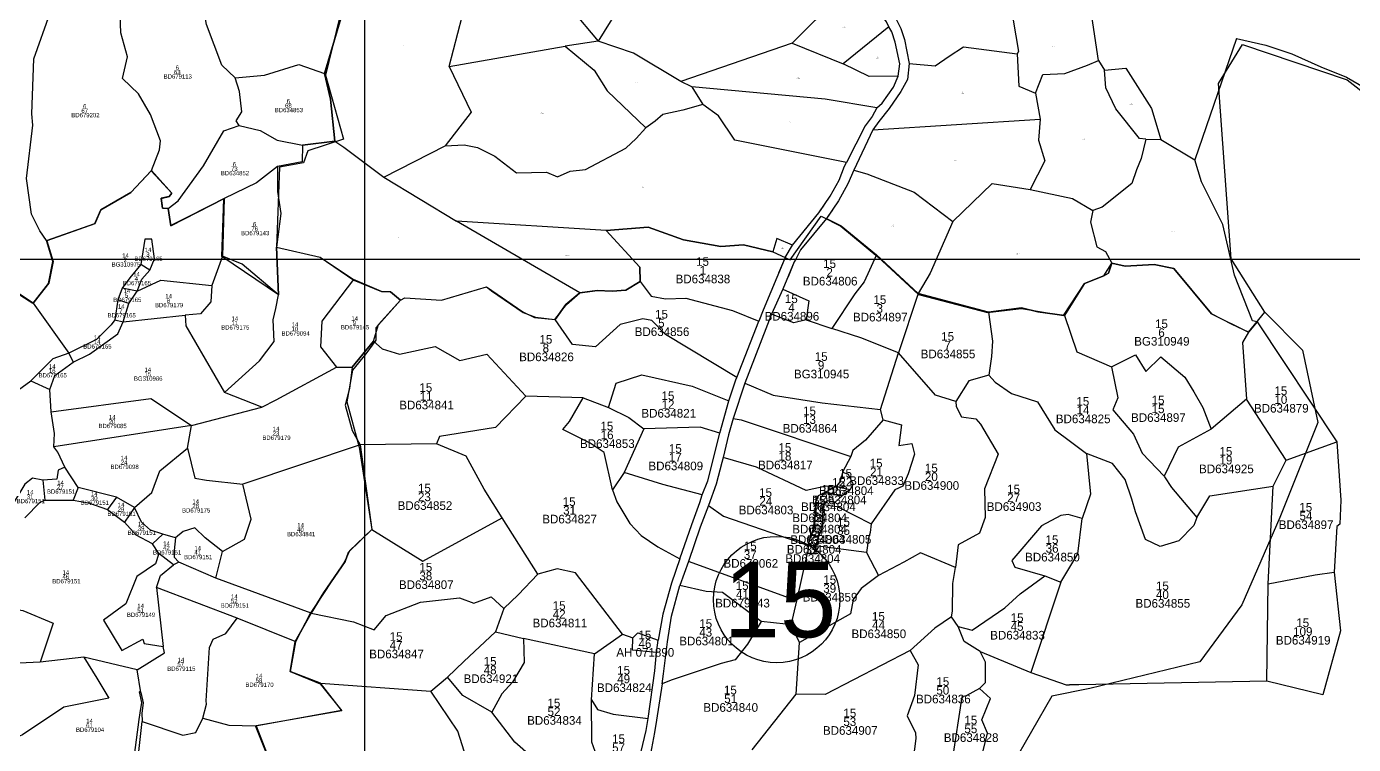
# Model space of a CAD drawing. Extents: x 547915 to 556085, y 1814738 to 1822008.
# Drawn here: x 549687 to 550914, y 1818551 to 1819215 of the extents above; entities that cross this region are included whole.
import ezdxf

# ---------------------------------------------------------------- set-up
doc = ezdxf.new("R2010")
doc.units = 0
for name, color, linetype in [('Level 10', 7, 'Continuous'), ('Level 20', 7, 'Continuous'), ('Level 23', 7, 'Continuous'), ('Level 34', 7, 'Continuous'), ('Level 54', 7, 'Continuous')]:
    doc.layers.add(name, color=color, linetype=linetype)

msp = doc.modelspace()

# ---------------------------------------------------------------- linework, layer by layer
at = {"layer": 'Level 10'}
for p, q in [((550453.2, 1819257.7), (550395.2, 1819199.9)), ((550678.8, 1819184), (550671.5, 1819231.2)), ((550484.7, 1819215.1), (550442.4, 1819180.7)), ((550216, 1819201.8), (550185.5, 1819197.3)), ((550395.2, 1819199.9), (550292.2, 1819164.4)), ((550395.2, 1819199.9), (550442.4, 1819180.7)), ((550806.4, 1819204.1), (550767.7, 1819091.9)), ((550078, 1819178.3), (550185.5, 1819197.3)), ((550678.8, 1819184), (550684.1, 1819175)), ((550302.4, 1819159.4), (550292.2, 1819164.4)), ((550302.4, 1819159.4), (550312.7, 1819143)), ((550620.3, 1819153.6), (550624.8, 1819129.5)), ((550469.9, 1819119.6), (550624.8, 1819129.5)), ((550017.5, 1819075.8), (550074.4, 1819104.9)), ((550722.3, 1819111.1), (550736.3, 1819110.7)), ((550736.3, 1819110.7), (550767.7, 1819091.9)), ((550017.5, 1819075.8), (550085, 1819035)), ((550223.4, 1819026.4), (550085, 1819035)), ((550198.9, 1818968.9), (550085, 1819035)), ((550262.2, 1819029.7), (550223.4, 1819026.4)), ((549868.3, 1819002.7), (549858.7, 1818975.5)), ((550377.6, 1819006.8), (550388.8, 1819001.4)), ((550377.6, 1819006.8), (550388.8, 1819001.4)), ((550473.2, 1819004), (550512, 1818968.1)), ((549801.3, 1818989.8), (549792.9, 1818995.1)), ((549775.6, 1818973.2), (549771.6, 1818962.3)), ((549789.5, 1818970.4), (549775.6, 1818973.2)), ((549781.8, 1818958.8), (549789.5, 1818970.4)), ((550512, 1818968.1), (550493.8, 1818913.2)), ((550576.9, 1818950.8), (550512, 1818968.1)), ((549693.2, 1818959.1), (549726.2, 1818912.9)), ((549771.6, 1818962.3), (549768.7, 1818943.7)), ((549781.8, 1818958.8), (549771.6, 1818962.3)), ((549776.6, 1818941.8), (549781.8, 1818958.8)), ((549768.7, 1818943.7), (549776.6, 1818941.8)), ((549776.6, 1818941.8), (549833.9, 1818948.2)), ((550408.2, 1818943.7), (550432, 1818935.9)), ((550817.3, 1818932.5), (550825.3, 1818941.8)), ((550825.3, 1818941.8), (550899.1, 1818830.7)), ((549726.2, 1818912.9), (549730.3, 1818904.6)), ((550477.1, 1818860.7), (550493.8, 1818913.2)), ((549973.9, 1818899.9), (549988.5, 1818899.9)), ((549632.7, 1818844.5), (549691, 1818887.3)), ((549691, 1818887.3), (549708.8, 1818879.2)), ((549709.9, 1818858.6), (549708.8, 1818879.2)), ((549904.8, 1818863), (549870.2, 1818876.5)), ((550202, 1818871.6), (550149, 1818873)), ((550202, 1818871.6), (550225.4, 1818862.5)), ((550815.5, 1818870.2), (550782.9, 1818842.6)), ((550852.4, 1818813.9), (550815.5, 1818870.2)), ((549839.7, 1818845.9), (549904.8, 1818863)), ((550479.6, 1818851.1), (550477.1, 1818860.7)), ((549839.7, 1818845.9), (549712.4, 1818826.2)), ((549835.9, 1818824.9), (549839.7, 1818845.9)), ((550258.2, 1818842.9), (550240, 1818802.4)), ((550852.4, 1818813.9), (550899.1, 1818830.7)), ((549995.6, 1818828), (549887.2, 1818791.6)), ((550066.4, 1818829), (549995.6, 1818828)), ((549995.6, 1818828), (550006.4, 1818749.8)), ((549734.9, 1818788.7), (549722.7, 1818807.4)), ((550449.5, 1818817.4), (550442, 1818802.7)), ((550840.2, 1818789.7), (550852.4, 1818813.9)), ((549702.1, 1818795.3), (549704.2, 1818776.9)), ((550240, 1818802.4), (550229.1, 1818786.4)), ((549734.9, 1818788.7), (549730.4, 1818776.9)), ((549770.4, 1818779.5), (549734.9, 1818788.7)), ((550436, 1818789.4), (550426.3, 1818784.3)), ((550426.3, 1818784.3), (550441.7, 1818780.8)), ((550436, 1818789.4), (550449.1, 1818786.6)), ((550449.1, 1818786.6), (550441.7, 1818780.8)), ((550835.7, 1818699.5), (550840.2, 1818789.7)), ((549704.2, 1818776.9), (549730.4, 1818776.9)), ((549770.4, 1818779.5), (549761.9, 1818768.1)), ((549787.1, 1818769.9), (549770.4, 1818779.5)), ((549787.1, 1818769.9), (549777.7, 1818756.5)), ((550416.5, 1818762.9), (550416.8, 1818775)), ((550424.1, 1818772.8), (550416.8, 1818775)), ((550424.1, 1818772.8), (550423.4, 1818763.4)), ((549761.9, 1818768.1), (549777.7, 1818756.5)), ((550160, 1818708.4), (550127.2, 1818760.4)), ((550416.4, 1818753.6), (550416.5, 1818762.9)), ((550416.5, 1818762.9), (550423.4, 1818763.4)), ((550423.4, 1818763.4), (550423.3, 1818752.5)), ((549813.1, 1818745.3), (549803.7, 1818736.3)), ((549825.1, 1818741.9), (549813.1, 1818745.3)), ((550410.5, 1818735), (550413, 1818744.8)), ((550413, 1818744.8), (550416.4, 1818753.6)), ((550413, 1818744.8), (550419.8, 1818742.8)), ((550416.4, 1818753.6), (550423.3, 1818752.5)), ((550423.3, 1818752.5), (550419.8, 1818742.8)), ((549809.6, 1818727.6), (549803.7, 1818736.3)), ((550410.5, 1818735), (550409.5, 1818727.9)), ((550410.5, 1818735), (550416.8, 1818734.6)), ((550419.8, 1818742.8), (550416.8, 1818734.6)), ((550464.1, 1818728.5), (550416.8, 1818734.6)), ((549823.1, 1818716.9), (549809.6, 1818727.6)), ((549862.4, 1818704.6), (549868.5, 1818729.4)), ((550399.5, 1818683.6), (550299.5, 1818720)), ((550399.5, 1818683.6), (550409.5, 1818727.9)), ((550464.1, 1818728.5), (550475.1, 1818707.1)), ((549827.9, 1818719.3), (549823.1, 1818716.9)), ((549862.4, 1818704.6), (549827.9, 1818719.3)), ((549882.1, 1818667.5), (549807.5, 1818695.9)), ((549807.5, 1818695.9), (549813.4, 1818641.4)), ((549950.3, 1818672.2), (549862.4, 1818704.6)), ((550643.8, 1818700.8), (550616, 1818617.4)), ((550628.9, 1818706.7), (550643.8, 1818700.8)), ((550834.5, 1818609.1), (550835.7, 1818699.5)), ((550394.4, 1818661.1), (550399.5, 1818683.6)), ((549935.7, 1818645.9), (549950.3, 1818672.2)), ((550128.5, 1818676.5), (550120.8, 1818655)), ((549935.7, 1818645.9), (549882.1, 1818667.5)), ((550402, 1818645), (550394.4, 1818661.1)), ((550548.8, 1818660), (550542.6, 1818668.8)), ((550120.8, 1818655), (550146.7, 1818648.8)), ((550212.6, 1818634.5), (550146.7, 1818648.8)), ((550212.6, 1818634.5), (550238.3, 1818652.8)), ((550238.3, 1818652.8), (550248, 1818649.5)), ((550209.8, 1818591.9), (550212.6, 1818634.5)), ((550399, 1818597.1), (550402, 1818645)), ((550569.2, 1818636.6), (550616, 1818617.4)), ((549740.3, 1818631.6), (549699.8, 1818626.7)), ((549789.5, 1818619.7), (549740.3, 1818631.6)), ((549792.8, 1818598.8), (549789.5, 1818619.7)), ((550061, 1818600), (550076.4, 1818613)), ((549959.2, 1818607.4), (550061, 1818600)), ((550358.3, 1818545.6), (550399, 1818597.1)), ((549923.4, 1818506.8), (549899, 1818567.9))]:
    msp.add_line(p, q, dxfattribs=at)
for points in [[(550132.3, 1819365.1), (550142, 1819324.7), (550146.9, 1819311.4), (550146.6, 1819291.3), (550155.7, 1819271.7), (550167.4, 1819257.6), (550177.8, 1819237.8), (550191.6, 1819230.7), (550216, 1819201.8)], [(549962.7, 1819172), (549977.9, 1819222.8), (549975.1, 1819247.4), (549972.5, 1819265.6), (549958.2, 1819294.4), (549953.9, 1819351.2)], [(550078, 1819178.3), (550090, 1819224.7), (550107.2, 1819268.9), (550105.9, 1819289), (550088.1, 1819307.1), (550070.6, 1819337.9)], [(549705.6, 1819017.1), (549699.6, 1819026.1), (549691.7, 1819041.6), (549687.2, 1819074.7), (549692.9, 1819124), (549692.1, 1819134.6), (549694, 1819185.5), (549709, 1819228), (549721, 1819259.3), (549735.8, 1819282.3)], [(549880.2, 1819167.8), (549867.9, 1819179.6), (549853.5, 1819217.3), (549846, 1819263.4)], [(550250.9, 1819253), (550239.7, 1819240.5), (550216, 1819201.8)], [(549802.6, 1819082.1), (549810, 1819101.3), (549811.2, 1819109.4), (549801.7, 1819133.8), (549790.7, 1819152.9), (549776, 1819167.1), (549780.4, 1819187.3), (549774.3, 1819209.5), (549773.5, 1819235.2)], [(549975.1, 1819247.4), (549977.9, 1819222.8), (549962.7, 1819172), (549968.3, 1819148.2), (549972.2, 1819109.1)], [(550599.7, 1819221.2), (550604.8, 1819192.1), (550603.5, 1819190.1)], [(550292.2, 1819164.4), (550248.6, 1819190.7), (550216, 1819201.8)], [(550806.4, 1819204.1), (550833.4, 1819198.1), (550857.5, 1819190), (550884.4, 1819178), (550908.2, 1819168.4), (550931.6, 1819154.9), (550949.1, 1819138.8), (550959.1, 1819115.9), (550968.1, 1819097.1), (550978.3, 1819077.8), (550991.7, 1819059.9), (551001.2, 1819048.8), (551008, 1819036), (551015.2, 1819016.7), (551019.8, 1819002.9)], [(550185.5, 1819197.3), (550212.3, 1819174.9), (550224.2, 1819155.9), (550260.1, 1819121.7)], [(550503.5, 1819181.2), (550527.6, 1819178.8), (550540.6, 1819187.9), (550553.7, 1819196.5), (550603.5, 1819190.1)], [(550603.5, 1819190.1), (550604.9, 1819160.2), (550620.3, 1819153.6)], [(549880.2, 1819167.8), (549907.4, 1819170.2), (549939, 1819180.3), (549962.7, 1819172)], [(550078, 1819178.3), (550098.5, 1819136.1), (550074.4, 1819104.9)], [(550493.4, 1819169.3), (550466.6, 1819169), (550442.4, 1819180.7)], [(550620.3, 1819153.6), (550627.2, 1819170.8), (550647.6, 1819171.7), (550668.4, 1819179.6), (550678.8, 1819184)], [(550684.1, 1819175), (550703.9, 1819176.8), (550727.8, 1819139.4), (550736.3, 1819110.7)], [(550722.3, 1819111.1), (550716.5, 1819111.7), (550694.7, 1819139.2), (550685.3, 1819158.5), (550684.1, 1819175)], [(549883.8, 1819123.8), (549881, 1819127.9), (549886.3, 1819136.4), (549884, 1819155.1), (549880.2, 1819167.8)], [(549942.5, 1819105.6), (549972.2, 1819109.1), (549968.3, 1819148.2), (549962.7, 1819172)], [(550473.6, 1819140), (550425.7, 1819148.1), (550302.4, 1819159.4)], [(550312.7, 1819143), (550294.2, 1819138), (550275.8, 1819133.8), (550268.5, 1819127.8), (550260.1, 1819121.7)], [(550445.6, 1819089.3), (550370, 1819104.7), (550342.4, 1819110.1), (550327.3, 1819132.7), (550312.7, 1819143)], [(550624.8, 1819129.5), (550623.2, 1819110.2), (550628.9, 1819090.9), (550615.4, 1819064.6)], [(549818.2, 1819047), (549827.5, 1819054), (549850.9, 1819086.4), (549869.5, 1819118.7), (549883.8, 1819123.8)], [(549883.8, 1819123.8), (549903.2, 1819119), (549919, 1819110.2), (549942.5, 1819105.6)], [(550074.4, 1819104.9), (550091.9, 1819105.9), (550104.2, 1819103.3), (550120.4, 1819095.2), (550140.2, 1819079.9), (550168, 1819080.4), (550178.3, 1819076.2), (550189.9, 1819081.5), (550204.1, 1819083.1), (550241.5, 1819102.6), (550251, 1819111.7), (550260.1, 1819121.7)], [(549972.2, 1819109.1), (549942.5, 1819105.6), (549942.1, 1819090.1), (549919.3, 1819085.8), (549919.3, 1819062.7), (549922.5, 1819042.3), (549918.3, 1819011.2), (549958.7, 1819001.7), (549989.6, 1818981.1), (550015.6, 1818970), (550023.9, 1818969.8), (550033, 1818962), (550037, 1818964), (550071, 1818962), (550112.7, 1818974.3), (550146.1, 1818951.2), (550157.1, 1818946.1), (550176, 1818944), (550185.9, 1818957.9), (550198.9, 1818968.9)], [(549942.5, 1819105.6), (549942.1, 1819090.1), (549919.3, 1819085.8)], [(549972.2, 1819109.1), (549980.6, 1819103.5), (550017.5, 1819075.8)], [(550722.3, 1819111.1), (550718, 1819093.2), (550713.9, 1819082.8), (550709.6, 1819070.1), (550682.2, 1819048.1), (550673.4, 1819044.9)], [(550825.3, 1818941.8), (550821.1, 1818942.8), (550804.5, 1818985), (550793.8, 1819032), (550773.9, 1819071.7), (550767.7, 1819091.9)], [(549693.2, 1818959.1), (549707.4, 1818977.4), (549711.6, 1818997.7), (549705.6, 1819017.1), (549750.3, 1819032.9), (549755.8, 1819045.7), (549783.6, 1819061.6), (549802.6, 1819082.1), (549821.7, 1819061.2), (549819.1, 1819058.1), (549811.7, 1819056.3), (549812.9, 1819047.3), (549818.2, 1819047), (549820.6, 1819030.9), (549870, 1819056.2), (549868.3, 1819002.7)], [(549705.6, 1819017.1), (549750.3, 1819032.9), (549755.8, 1819045.7), (549783.6, 1819061.6), (549802.6, 1819082.1)], [(549818.2, 1819047), (549812.9, 1819047.3), (549811.7, 1819056.3), (549819.1, 1819058.1), (549821.7, 1819061.2), (549802.6, 1819082.1)], [(549919.3, 1819085.8), (549919.3, 1819062.7), (549922.5, 1819042.3), (549918.3, 1819011.2), (549920.1, 1818967), (549886.7, 1818995.2), (549868.3, 1819002.7), (549870, 1819056.2)], [(549919.3, 1819085.8), (549899.8, 1819070.7), (549870, 1819056.2)], [(550452.5, 1819082.5), (550464.5, 1819079.1), (550508.2, 1819062.1), (550544, 1819034.9)], [(550544, 1819034.9), (550580.4, 1819070.1), (550615.4, 1819064.6)], [(550615.4, 1819064.6), (550654.5, 1819056.1), (550673.4, 1819044.9)], [(549870, 1819056.2), (549820.6, 1819030.9), (549818.2, 1819047)], [(550673.4, 1819044.9), (550671.4, 1819034.3), (550677, 1819011.5), (550685, 1819006.9), (550690.9, 1818996.2)], [(550377.6, 1819006.8), (550350.2, 1819013.3), (550329.5, 1819011.7), (550294.8, 1819017.8), (550262.2, 1819029.7), (550223.4, 1819026.4)], [(550377.6, 1819006.8), (550350.2, 1819013.3), (550329.5, 1819011.7), (550294.8, 1819017.8), (550262.2, 1819029.7)], [(550427.1, 1819037.5), (550440.5, 1819030.8), (550473.2, 1819004), (550512, 1818968.1)], [(550427.1, 1819037.5), (550440.5, 1819030.8), (550473.2, 1819004)], [(550544, 1819034.9), (550523, 1818987), (550512, 1818968.1)], [(549705.6, 1819017.1), (549711.6, 1818997.7), (549707.4, 1818977.4), (549693.2, 1818959.1), (549679.3, 1818968.4), (549659.3, 1818946.4), (549629.5, 1818942.3), (549612.1, 1818938.2), (549601.3, 1818955.9)], [(549801.3, 1818989.8), (549805.5, 1819000.3), (549803.2, 1819018.6), (549796.7, 1819018.4), (549792.9, 1818995.1)], [(550223.4, 1819026.4), (550254.4, 1818992.7), (550254.6, 1818979.4), (550241.5, 1818971.2), (550228.7, 1818970.2), (550215, 1818971), (550198.9, 1818968.9)], [(550223.4, 1819026.4), (550254.4, 1818992.7), (550254.6, 1818979.4)], [(550395.7, 1819012.8), (550381.1, 1819019.2), (550377.6, 1819006.8)], [(549920.1, 1818967), (549886.7, 1818995.2), (549868.3, 1819002.7)], [(549920.1, 1818967), (549918.3, 1819011.2), (549958.7, 1819001.7), (549989.6, 1818981.1)], [(550473.2, 1819004), (550462, 1818979), (550453.2, 1818968), (550432, 1818935.9)], [(549792.9, 1818995.1), (549782.8, 1818982.8), (549775.6, 1818973.2)], [(549789.5, 1818970.4), (549793.8, 1818981.4), (549801.3, 1818989.8)], [(550512, 1818968.1), (550576.9, 1818950.8), (550607.3, 1818954.9), (550622.7, 1818951.3), (550647.3, 1818947.8), (550665.8, 1818977.4), (550683.7, 1818984.5), (550688, 1818987), (550690.9, 1818996.2)], [(550817.3, 1818932.5), (550802.2, 1818939.4), (550783.2, 1818949.2), (550748.3, 1818991.2), (550730.1, 1818995), (550703.4, 1818993.6), (550690.9, 1818996.2), (550688, 1818987), (550683.7, 1818984.5), (550665.8, 1818977.4), (550647.3, 1818947.8)], [(550825.3, 1818941.8), (550817.3, 1818932.5), (550802.2, 1818939.4), (550783.2, 1818949.2), (550748.3, 1818991.2), (550730.1, 1818995), (550703.4, 1818993.6), (550690.9, 1818996.2)], [(549789.5, 1818970.4), (549811.4, 1818980.6), (549858.7, 1818975.5)], [(549989.6, 1818981.1), (549960.3, 1818942.6), (549959.1, 1818918.9), (549973.9, 1818899.9)], [(549988.5, 1818899.9), (550008, 1818924.1), (550012.8, 1818939.5), (550033, 1818962), (550023.9, 1818969.8), (550015.6, 1818970), (549989.6, 1818981.1)], [(550254.6, 1818979.4), (550241.5, 1818971.2), (550228.7, 1818970.2), (550215, 1818971), (550198.9, 1818968.9), (550185.9, 1818957.9), (550176, 1818944)], [(550254.6, 1818979.4), (550265, 1818965.7), (550278.2, 1818963.2), (550296.9, 1818963.7), (550340.1, 1818952.4), (550364.4, 1818942.4)], [(549693.2, 1818959.1), (549679.3, 1818968.4), (549659.3, 1818946.4)], [(549858.7, 1818975.5), (549857.6, 1818960.4), (549848.1, 1818949.4), (549833.9, 1818948.2)], [(549870.2, 1818876.5), (549902.6, 1818905.9), (549916.3, 1818923.6), (549915.2, 1818943.8), (549917.6, 1818954.4), (549920.1, 1818967)], [(550008, 1818924.1), (550012.8, 1818939.5), (550033, 1818962), (550037, 1818964), (550071, 1818962), (550112.7, 1818974.3), (550146.1, 1818951.2), (550157.1, 1818946.1), (550176, 1818944)], [(550386.8, 1818972.2), (550410.6, 1818961.4), (550408.2, 1818943.7)], [(550647.3, 1818947.8), (550622.7, 1818951.3), (550607.3, 1818954.9), (550576.9, 1818950.8)], [(549768.7, 1818943.7), (549765.4, 1818939.2), (549751.8, 1818925.7), (549726.2, 1818912.9)], [(549730.3, 1818904.6), (549745.4, 1818911.9), (549771.6, 1818930.9), (549776.6, 1818941.8)], [(549833.9, 1818948.2), (549834.5, 1818938.2), (549870.2, 1818876.5)], [(550344, 1818890.3), (550278.3, 1818930.3), (550265.4, 1818943.3), (550257.2, 1818944.7), (550236.1, 1818939.4), (550213.5, 1818918.8), (550192.2, 1818921.1), (550176, 1818944)], [(550408.2, 1818943.7), (550396.8, 1818940.9), (550376.1, 1818949)], [(550576.9, 1818950.8), (550580.5, 1818923.9), (550579.7, 1818909.7), (550577.1, 1818892.7)], [(550647.3, 1818947.8), (550658.7, 1818914.3), (550690.6, 1818900.4)], [(550493.8, 1818913.2), (550458.7, 1818927), (550432, 1818935.9)], [(550817.3, 1818932.5), (550811.9, 1818922.8), (550815.5, 1818870.2)], [(550008, 1818924.1), (549988.5, 1818899.9), (549985.9, 1818880.1), (549981.9, 1818864.9), (549988.4, 1818841.2), (549995.6, 1818828)], [(550008, 1818924.1), (550016, 1818916.9), (550032, 1818912), (550065, 1818919), (550087.8, 1818906), (550113, 1818912), (550149, 1818873)], [(549726.2, 1818912.9), (549711.4, 1818907.7), (549691, 1818887.3)], [(549708.8, 1818879.2), (549713.3, 1818892.4), (549730.3, 1818904.6)], [(550546.6, 1818868.1), (550528, 1818874), (550493.8, 1818913.2)], [(550690.6, 1818900.4), (550713, 1818911.4), (550722.4, 1818896.1), (550736.4, 1818909.6), (550758.5, 1818890.6), (550766.7, 1818877), (550775.3, 1818862.6), (550782.9, 1818842.6)], [(549904.8, 1818863), (549918.1, 1818869.8), (549973.9, 1818899.9)], [(549988.5, 1818899.9), (549985.9, 1818880.1), (549981.9, 1818864.9), (549988.4, 1818841.2), (549995.6, 1818828)], [(550225.4, 1818862.5), (550232.4, 1818885.1), (550256.2, 1818892.9), (550302.8, 1818882.5), (550336.8, 1818868.7)], [(550577.1, 1818892.7), (550558.7, 1818887.4), (550546.6, 1818868.1)], [(550577.1, 1818892.7), (550583.1, 1818886.2), (550598.3, 1818875.6), (550622.2, 1818867.9), (550638.3, 1818841.8), (550652.7, 1818831.2), (550667.6, 1818820.1)], [(550690.6, 1818900.4), (550696.5, 1818871.7), (550691.8, 1818860.4), (550711.1, 1818838), (550719.1, 1818820.3), (550739.3, 1818799.1)], [(550351.4, 1818885), (550377.7, 1818873.9), (550423, 1818866.9), (550477.1, 1818860.7)], [(549709.9, 1818858.6), (549802, 1818871), (549839.7, 1818845.9)], [(550149, 1818873), (550120.9, 1818844), (550069.2, 1818835.8), (550066.4, 1818829)], [(550229.1, 1818786.4), (550221.4, 1818821.1), (550208.4, 1818829.7), (550183.2, 1818842.3), (550189.4, 1818849.7), (550202, 1818871.6)], [(550546.6, 1818868.1), (550547.1, 1818863.6), (550551.8, 1818854.1), (550565.2, 1818852), (550569.4, 1818847.2), (550585.9, 1818819.3), (550573.2, 1818787.2), (550573.7, 1818760.8), (550568.5, 1818746.2), (550548.8, 1818735.6), (550546.3, 1818714.6)], [(549712.4, 1818826.2), (549713.1, 1818838.7), (549709.9, 1818858.6)], [(550225.4, 1818862.5), (550244.4, 1818853.4), (550258.2, 1818842.9)], [(550328.5, 1818838.9), (550310.1, 1818844.5), (550258.2, 1818842.9)], [(550340.8, 1818852.4), (550348.1, 1818851.2), (550449.5, 1818817.4)], [(550479.6, 1818851.1), (550463.2, 1818832.5), (550451.4, 1818822.8), (550449.5, 1818817.4)], [(550479.6, 1818851.1), (550496.4, 1818846.5), (550494.1, 1818827.3), (550506.1, 1818829.3), (550508.6, 1818819.3), (550502.6, 1818801.1), (550497.7, 1818789.7), (550490.2, 1818786.4), (550468.4, 1818755)], [(550782.9, 1818842.6), (550752.3, 1818825.8), (550739.3, 1818799.1)], [(550899.1, 1818830.7), (550902.7, 1818776.7), (550902, 1818754.7), (550899.2, 1818752.6), (550896.6, 1818710.3)], [(549722.7, 1818807.4), (549716.1, 1818821.3), (549712.4, 1818826.2)], [(549787.1, 1818769.9), (549803.1, 1818783.9), (549810.5, 1818803.9), (549835.9, 1818824.9)], [(549835.9, 1818824.9), (549842.7, 1818797.2), (549853.7, 1818795.3), (549887.2, 1818791.6)], [(549995.6, 1818828), (550006.4, 1818749.8), (549985, 1818728.6), (549982, 1818720), (549962.3, 1818691.4), (549950.3, 1818672.2)], [(550127.2, 1818760.4), (550110.3, 1818787.1), (550093.8, 1818817.6), (550066.4, 1818829)], [(550667.6, 1818820.1), (550671.4, 1818782.5), (550663.7, 1818759.7)], [(550769.5, 1818760.7), (550766.8, 1818753.4), (550753, 1818739.1), (550735.6, 1818734), (550722, 1818740.3), (550712.8, 1818766), (550709.6, 1818777.8), (550703.2, 1818795.9), (550691.7, 1818810.8), (550667.6, 1818820.1)], [(549722.7, 1818807.4), (549716.3, 1818804.5), (549715.1, 1818796.3), (549702.1, 1818795.3)], [(550436, 1818789.4), (550426.7, 1818789.7), (550408.2, 1818785.9), (550362.3, 1818807.3), (550331.4, 1818816.4)], [(549702.1, 1818795.3), (549692.8, 1818797.2), (549685.6, 1818791.7), (549674.7, 1818773.8)], [(550312, 1818781.9), (550275.7, 1818791.4), (550240, 1818802.4)], [(550442, 1818802.7), (550439.8, 1818794), (550436, 1818789.4)], [(550442, 1818802.7), (550447.2, 1818801), (550451.6, 1818791.5), (550449.1, 1818786.6)], [(550739.3, 1818799.1), (550739.7, 1818798.3), (550746.2, 1818788.7), (550769.5, 1818760.7)], [(549868.5, 1818729.4), (549888.8, 1818740.6), (549894.8, 1818759.2), (549887.2, 1818791.6)], [(550229.1, 1818786.4), (550233.3, 1818775.2), (550245.3, 1818755.2), (550255.7, 1818744.1), (550271.2, 1818733.6), (550291.4, 1818722.5)], [(550426.3, 1818784.3), (550419.5, 1818780.8), (550416.8, 1818775)], [(550769.5, 1818760.7), (550781.5, 1818780.7), (550840.2, 1818789.7)], [(549685.7, 1818760.5), (549699.8, 1818775.1), (549704.2, 1818776.9)], [(549730.4, 1818776.9), (549744.5, 1818774.3), (549761.9, 1818768.1)], [(549813.1, 1818745.3), (549801.7, 1818748.9), (549793.4, 1818756.5), (549787.1, 1818769.9)], [(550318, 1818772), (550331.8, 1818762), (550410.5, 1818735)], [(550441.7, 1818780.8), (550435.1, 1818775), (550427.9, 1818776.1), (550424.1, 1818772.8)], [(550424.1, 1818772.8), (550436.9, 1818770.9), (550468.4, 1818755)], [(549803.7, 1818736.3), (549788.5, 1818744.4), (549777.7, 1818756.5)], [(550006.4, 1818749.8), (550053.7, 1818720.2), (550127.2, 1818760.4)], [(550663.7, 1818759.7), (550650.5, 1818763.7), (550643.8, 1818762.5), (550626, 1818753), (550598.4, 1818720.9), (550601.4, 1818714.9), (550628.9, 1818706.7)], [(550643.8, 1818700.8), (550659.5, 1818727.1), (550663.7, 1818759.7)], [(549868.5, 1818729.4), (549852.3, 1818742.1), (549842.9, 1818751.1), (549832, 1818747.9), (549825.1, 1818741.9)], [(549950.3, 1818672.2), (549962.3, 1818691.4), (549982, 1818720), (549985, 1818728.6), (550006.4, 1818749.8)], [(550468.4, 1818755), (550467.4, 1818747), (550465.9, 1818741.7), (550464.1, 1818728.5)], [(549825.1, 1818741.9), (549823.7, 1818730.2), (549823.8, 1818724), (549827.9, 1818719.3)], [(550416.8, 1818734.6), (550417.2, 1818726.8), (550409.5, 1818727.9)], [(549809.6, 1818727.6), (549806.5, 1818718), (549789.1, 1818706.2), (549779, 1818680.8), (549758.3, 1818665.7), (549775.4, 1818637.7), (549794.7, 1818648.2), (549796, 1818644), (549813.4, 1818641.4)], [(550546.3, 1818714.6), (550514.1, 1818728.1), (550498.5, 1818719.3), (550475.1, 1818707.1)], [(549807.5, 1818695.9), (549811, 1818707), (549823.1, 1818716.9)], [(550128.5, 1818676.5), (550141.8, 1818689.3), (550160, 1818708.4)], [(550238.3, 1818652.8), (550194.8, 1818709.5), (550178, 1818713.4), (550160, 1818708.4)], [(550542.6, 1818668.8), (550543.6, 1818674.2), (550543.9, 1818699.8), (550546.3, 1818714.6)], [(550896.6, 1818710.3), (550902.6, 1818656), (550886.2, 1818596.7), (550834.5, 1818609.1)], [(550835.7, 1818699.5), (550879, 1818707.8), (550896.6, 1818710.3)], [(550366.6, 1818664.6), (550330.8, 1818691.4), (550315.9, 1818692.2), (550291.4, 1818697.9)], [(550475.1, 1818707.1), (550459.2, 1818694.9), (550451.7, 1818684.8), (550449.2, 1818671.7), (550402, 1818645)], [(550548.8, 1818660), (550561.8, 1818656.4), (550592, 1818677.2), (550606.2, 1818690.1), (550628.9, 1818706.7)], [(549637.3, 1818687.9), (549661.9, 1818678.3), (549683.7, 1818674.6), (549711.9, 1818662.8), (549699.8, 1818626.7)], [(549950.3, 1818672.2), (549989.5, 1818664.3), (550008.7, 1818656.8), (550019.8, 1818670.2), (550051.6, 1818682.4), (550087.6, 1818686.5), (550101, 1818681.5), (550116.8, 1818687.2), (550128.5, 1818676.5)], [(549950.3, 1818672.2), (549935.7, 1818645.9), (549931, 1818618.3), (549959.2, 1818607.4)], [(549850.1, 1818575.1), (549853.7, 1818587.9), (549853.2, 1818590.9), (549856.4, 1818640.3), (549859.8, 1818648.2), (549871.6, 1818653.4), (549882.1, 1818667.5)], [(550366.6, 1818664.6), (550354, 1818643.4), (550342.5, 1818629), (550329.6, 1818625.5), (550283.3, 1818610.2), (550275.2, 1818606.9)], [(550394.4, 1818661.1), (550389.5, 1818662), (550366.6, 1818664.6)], [(550542.6, 1818668.8), (550527.3, 1818658.4), (550504.6, 1818637.6)], [(550569.2, 1818636.6), (550554.5, 1818646.1), (550548.8, 1818660)], [(550076.4, 1818613), (550091.5, 1818627.5), (550120.8, 1818655)], [(550146.7, 1818648.8), (550147.4, 1818626.5), (550136.8, 1818608.2), (550126.7, 1818597.4), (550117.5, 1818580.4)], [(550269.8, 1818635.8), (550247.7, 1818637.9), (550248, 1818649.5)], [(550248, 1818649.5), (550252.7, 1818653.9), (550271.4, 1818647.3)], [(549789.5, 1818619.7), (549814.7, 1818635.5), (549813.4, 1818641.4)], [(549899, 1818567.9), (549978.4, 1818582.3), (549959.2, 1818607.4), (549931, 1818618.3), (549935.7, 1818645.9)], [(550504.6, 1818637.6), (550426, 1818597), (550399, 1818597.1)], [(550504.6, 1818637.6), (550512, 1818624.5), (550508.6, 1818596), (550501.8, 1818577.1), (550509.3, 1818561.4), (550509.8, 1818556.2), (550507.2, 1818537.1)], [(550568.7, 1818602.5), (550574.3, 1818608.1), (550574.1, 1818626.9), (550569.2, 1818636.6)], [(549699.8, 1818626.7), (549660.7, 1818625.1), (549632.4, 1818632)], [(549740.3, 1818631.6), (549752.2, 1818611.9), (549763.3, 1818593.4), (549721.8, 1818585.3), (549683.5, 1818559.7), (549666.7, 1818552.1)], [(550117.5, 1818580.4), (550090.6, 1818595.9), (550076.4, 1818613)], [(550616, 1818617.4), (550648.7, 1818605.9), (550651.8, 1818605.9)], [(549958.3, 1818441), (549952.6, 1818438.4), (549929, 1818450.9), (549925.2, 1818452.4), (549928.8, 1818461.7), (549923.4, 1818487), (549923.4, 1818506.8), (549899, 1818567.9), (549978.4, 1818582.3), (549959.2, 1818607.4)], [(550137, 1818458.8), (550116, 1818482), (550100, 1818519), (550086, 1818563), (550061, 1818600)], [(550568.7, 1818602.5), (550556.2, 1818595.8), (550552.3, 1818594.6), (550543.3, 1818536), (550539.7, 1818527.1)], [(550570.7, 1818539.9), (550575.9, 1818561.2), (550570.8, 1818573.4), (550578.8, 1818593.1), (550568.7, 1818602.5)], [(550834.5, 1818609.1), (550660.5, 1818605.9), (550651.8, 1818605.9)], [(550209.8, 1818591.9), (550215.4, 1818582.9), (550229.7, 1818578.8), (550262.1, 1818574.8)], [(550229.3, 1818508), (550219.2, 1818527), (550210.1, 1818552.8), (550209.8, 1818591.9)], [(549794.2, 1818572), (549831.7, 1818559.4), (549843.9, 1818561.6), (549850.1, 1818575.1)], [(549850.1, 1818575.1), (549874.4, 1818568.5), (549899, 1818567.9)], [(550161, 1818524.1), (550153.8, 1818539.4), (550138.8, 1818552.9), (550117.5, 1818580.4)]]:
    msp.add_lwpolyline(points, dxfattribs=at)
at = {"layer": 'Level 23'}
for p, q in [((550469.9, 1819119.6), (550452.5, 1819082.5)), ((550432.5, 1819045.6), (550427.1, 1819037.5)), ((550388.8, 1819001.4), (550395.7, 1819012.8)), ((550388.8, 1819001.4), (550395.7, 1819012.8)), ((550388.3, 1819000), (550382.8, 1818986.9)), ((550397.2, 1818997.4), (550386.8, 1818972.2)), ((550388.8, 1819001.4), (550388.3, 1819000)), ((550388.8, 1819001.4), (550388.3, 1819000)), ((550397.2, 1818997.4), (550391.5, 1818983.6)), ((550398.6, 1819000), (550397.2, 1818997.4)), ((550398.6, 1819000), (550397.2, 1818997.4)), ((550386.8, 1818972.2), (550376.1, 1818949)), ((550344, 1818890.3), (550364.4, 1818942.4)), ((550376.1, 1818949), (550351.4, 1818885)), ((550351.4, 1818885), (550340.8, 1818852.4)), ((550328.5, 1818838.9), (550336.8, 1818868.7)), ((550299.5, 1818720), (550291.4, 1818697.9)), ((550269.8, 1818635.8), (550271.4, 1818647.3))]:
    msp.add_line(p, q, dxfattribs=at)
for points in [[(550484.7, 1819215.1), (550482.6, 1819219.8), (550473.3, 1819232.2), (550459, 1819249.8), (550453.2, 1819257.7)], [(550490.3, 1819224.7), (550495.9, 1819213.5), (550499.3, 1819203.4), (550503.5, 1819181.2)], [(550493.4, 1819169.3), (550494.8, 1819180.7), (550490.7, 1819200.8), (550487.5, 1819210.4), (550484.7, 1819215.1)], [(550503.5, 1819181.2), (550502, 1819166.4), (550495.8, 1819155.1), (550484.9, 1819139.5), (550475.4, 1819127.4), (550469.9, 1819119.6)], [(550473.6, 1819140), (550478.5, 1819144.3), (550489.2, 1819159.3), (550493.4, 1819169.3)], [(550473.6, 1819140), (550469.2, 1819132.1), (550462.7, 1819123.3), (550445.6, 1819089.3)], [(550395.7, 1819012.8), (550419.9, 1819042.9), (550430.6, 1819058.3), (550438.9, 1819073.1), (550443.8, 1819086), (550445.6, 1819089.3)], [(550452.5, 1819082.5), (550446.7, 1819069.7), (550438.1, 1819054), (550427.1, 1819037.5)], [(550395.7, 1819012.8), (550419.9, 1819042.9), (550424.9, 1819050.1)], [(550427.1, 1819037.5), (550403.1, 1819008.7), (550398.6, 1819000)], [(550427.1, 1819037.5), (550403.1, 1819008.7), (550398.6, 1819000)], [(550388.3, 1819000), (550368.4, 1818952.7), (550364.4, 1818942.4)], [(550336.8, 1818868.7), (550343.1, 1818888.1), (550344, 1818890.3)], [(550340.8, 1818852.4), (550336.4, 1818837.4), (550331.4, 1818816.4)], [(550312, 1818781.9), (550317.2, 1818794.8), (550328.5, 1818838.9)], [(550331.4, 1818816.4), (550330.4, 1818811.6), (550324.9, 1818791.7), (550318, 1818772)], [(550291.4, 1818722.5), (550302.5, 1818754.3), (550309.8, 1818774.7), (550312, 1818781.9)], [(550318, 1818772), (550310.3, 1818751.7), (550299.5, 1818720)], [(550291.4, 1818722.5), (550283.7, 1818700), (550275.7, 1818671.4), (550271.4, 1818647.3)], [(550275.2, 1818606.9), (550276.4, 1818615.9), (550280.1, 1818645.6), (550283.8, 1818669.5), (550291.4, 1818697.9)], [(550262.1, 1818574.8), (550268.3, 1818618.7), (550269.8, 1818635.8)], [(549792.8, 1818598.8), (549791.2, 1818599.4), (549793.4, 1818589.4), (549792.1, 1818579.9), (549790.9, 1818573.8), (549786, 1818536.2)], [(549792.8, 1818598.8), (549795.1, 1818589.1), (549793.9, 1818579.7), (549794.2, 1818572)], [(550275.2, 1818606.9), (550269.9, 1818573), (550267.9, 1818561.6), (550264.3, 1818542.1)], [(550229.3, 1818508), (550247.7, 1818502.4), (550255.7, 1818544), (550260.2, 1818563.7), (550262.1, 1818574.8)], [(549795.5, 1818497.4), (549790.1, 1818535.7), (549794.2, 1818572)]]:
    msp.add_lwpolyline(points, dxfattribs=at)
at = {"layer": 'Level 34'}
for points in [[(549983, 1819250.1), (549963.8, 1819170.3), (549980.3, 1819111.2), (549947.3, 1819100.2), (549943.2, 1819089.2), (549921.2, 1819085.1), (549918.3, 1819011.2), (549920.1, 1818966.9), (549867.7, 1819002.3), (549869.5, 1819055.8), (549820.7, 1819031.2), (549818.1, 1819047), (549812.8, 1819047.2), (549811.8, 1819056.1), (549819.4, 1819058), (549821.6, 1819061.2), (549802.4, 1819081.7), (549783.7, 1819061.8), (549755.9, 1819045.5), (549750.2, 1819032.7), (549705.8, 1819016.9), (549711.8, 1818997.8), (549707.8, 1818977.8), (549693.1, 1818958.8), (549678.4, 1818968.1)], [(549918.3, 1819011.2), (549958.7, 1819001.7), (549990, 1818980.5), (550015.6, 1818970), (550023.9, 1818969.8), (550033, 1818962), (550037, 1818964), (550071, 1818962), (550112.7, 1818974.3), (550117.1, 1818970.5), (550146.4, 1818950.7), (550157.8, 1818946.4), (550175.9, 1818944), (550186.5, 1818958), (550199, 1818968.9), (550215.3, 1818971), (550228.7, 1818970.2), (550241.5, 1818971.2), (550254.6, 1818979.4), (550254.4, 1818992.7), (550223.4, 1819026.4), (550262.2, 1819029.7), (550294.8, 1819017.8), (550329.5, 1819011.7), (550350.2, 1819013.3), (550377.6, 1819006.8), (550393.6, 1818999.4), (550422.3, 1819039.9), (550440.4, 1819030.5), (550474.5, 1819002.2), (550512.1, 1818967.2), (550575.9, 1818950.6), (550607.5, 1818954.4), (550646.4, 1818947.8), (550665.8, 1818977.4), (550683.7, 1818984.5), (550690.9, 1818996.2), (550703.4, 1818993.6), (550730.1, 1818995), (550748.3, 1818991.2), (550783.2, 1818949.2), (550817.3, 1818932.5), (550832.4, 1818950.9), (550801.4, 1819000.3), (550789.8, 1819162.5), (550811.9, 1819198.7), (550908.7, 1819166), (550950.6, 1819133.3)], [(550033, 1818962), (550010.1, 1818936.5), (550010.1, 1818924.9), (550001.1, 1818912.4), (549988.7, 1818897.3), (549983.3, 1818867.9), (549994.9, 1818826), (550006.5, 1818749.7), (549986, 1818729.8), (549981.4, 1818719.6), (549949.5, 1818671.9), (549935.8, 1818645.7), (549931, 1818618.3), (549958.9, 1818606.9), (549978.9, 1818581.9), (549899.5, 1818567.8), (549923.4, 1818506.8)], [(550832.4, 1818950.9), (550867.4, 1818915.6), (550881.4, 1818848.7), (550846.3, 1818760.8), (550811.2, 1818679.9), (550772.5, 1818627.2), (550670.6, 1818602.6), (550635.4, 1818595.5), (550579.2, 1818497.1), (550628.4, 1818293.1), (550642.5, 1818240.3), (550684.6, 1818166.5), (550849.8, 1817980.1)]]:
    msp.add_lwpolyline(points, dxfattribs=at)
msp.add_circle((550381, 1818684.8), 58.5, dxfattribs=at)
at = {"layer": 'Level 54'}
for p, q in [((550000, 1816000), (550000, 1821000)), ((548000, 1819000), (556000, 1819000))]:
    msp.add_line(p, q, dxfattribs=at)

# ---------------------------------------------------------------- texts
at = {"layer": 'Level 20'}
for s, height, p in [('BD634878', 0.5, (550441.8, 1819214.2)), ('BD634878', 0.5, (550441.8, 1819214.2)), ('76', 0.5, (550443, 1819214.8)), ('76', 0.5, (550443, 1819214.8)), ('77', 0.5, (550035.5, 1819198.3)), ('7', 0.5, (550035.7, 1819198.9)), ('BD634810', 0.5, (550034.3, 1819197.7)), ('BD634918', 0.5, (550472.7, 1819186)), ('BD634918', 0.5, (550472.7, 1819186)), ('78', 0.5, (550473.9, 1819186.6)), ('78', 0.5, (550473.9, 1819186.6)), ('7', 0.5, (550474.1, 1819187.2)), ('7', 0.5, (550474.1, 1819187.2)), ('BD634892', 0.5, (550635.9, 1819196.6)), ('79', 0.5, (550637.1, 1819197.2)), ('7', 0.5, (550637.3, 1819197.8)), ('63', 4, (549823.5, 1819171.2)), ('6', 4, (549825, 1819175.3)), ('BD679113', 4, (549814, 1819167.1)), ('BD634823', 0.5, (550249.9, 1819163)), ('81', 0.5, (550251.1, 1819163.6)), ('7', 0.5, (550251.3, 1819164.2)), ('BD634884', 0.5, (550399.3, 1819166.9)), ('BD634884', 0.5, (550399.3, 1819166.9)), ('80', 0.5, (550400.5, 1819167.5)), ('80', 0.5, (550400.5, 1819167.5)), ('7', 0.5, (550400.7, 1819168.1)), ('7', 0.5, (550400.7, 1819168.1)), ('BD634902', 0.5, (550551.3, 1819153.2)), ('BD634902', 0.5, (550551.3, 1819153.2)), ('82', 0.5, (550552.5, 1819153.8)), ('82', 0.5, (550552.5, 1819153.8)), ('7', 0.5, (550552.6, 1819154.4)), ('7', 0.5, (550552.6, 1819154.4)), ('67', 4, (549737.9, 1819135.4)), ('6', 4, (549739.5, 1819139.5)), ('BD634853', 4, (549916.8, 1819136)), ('68', 4, (549926.3, 1819140.1)), ('6', 4, (549927.8, 1819144.2)), ('BD634892', 0.5, (550707.5, 1819143.1)), ('83', 0.5, (550708.6, 1819143.7)), ('7', 0.5, (550708.8, 1819144.3)), ('BD679202', 4, (549728.6, 1819131.3)), ('BD634906', 0.5, (550162.5, 1819134.8)), ('85', 0.5, (550163.7, 1819135.4)), ('7', 0.5, (550163.9, 1819136)), ('BD634924', 0.5, (550391.8, 1819126.5)), ('BD634924', 0.5, (550391.8, 1819126.5)), ('84', 0.5, (550392.9, 1819127.1)), ('84', 0.5, (550392.9, 1819127.1)), ('7', 0.5, (550393.1, 1819127.7)), ('7', 0.5, (550393.1, 1819127.7)), ('BG310947', 0.5, (550663.8, 1819110.2)), ('86', 0.5, (550665, 1819110.8)), ('7', 0.5, (550665.2, 1819111.4)), ('6', 4, (549877.9, 1819085.8)), ('BG310948', 0.5, (550544.5, 1819090.7)), ('BG310948', 0.5, (550544.5, 1819090.7)), ('87', 0.5, (550545.7, 1819091.3)), ('87', 0.5, (550545.7, 1819091.3)), ('7', 0.5, (550545.9, 1819091.9)), ('7', 0.5, (550545.9, 1819091.9)), ('BD634852', 4, (549866.9, 1819077.6)), ('73', 4, (549876.3, 1819081.7)), ('BD634920', 0.5, (550254.9, 1819066.1)), ('BD634920', 0.5, (550254.9, 1819066.1)), ('88', 0.5, (550256.1, 1819066.7)), ('88', 0.5, (550256.1, 1819066.7)), ('7', 0.5, (550256.3, 1819067.3)), ('7', 0.5, (550256.3, 1819067.3)), ('76', 4, (549895.1, 1819026.2)), ('6', 4, (549896.6, 1819030.3)), ('BD634854', 0.5, (550487.2, 1819030.2)), ('BD634854', 0.5, (550487.2, 1819030.2)), ('89', 0.5, (550488.3, 1819030.8)), ('89', 0.5, (550488.3, 1819030.8)), ('7', 0.5, (550488.5, 1819031.4)), ('7', 0.5, (550488.5, 1819031.4)), ('90', 0.5, (550747.2, 1819026.2)), ('7', 0.5, (550747.4, 1819026.8)), ('BD679143', 4, (549885.6, 1819022.1)), ('BD634811', 0.5, (550029.8, 1819019.5)), ('93', 0.5, (550030.9, 1819020.1)), ('7', 0.5, (550031.1, 1819020.7)), ('BD634903', 0.5, (550746.1, 1819025.6)), ('14', 4, (549775.6, 1819001.3)), ('BD679165', 4, (549786.9, 1818998.3)), ('14', 4, (549796.5, 1819006.5)), ('3', 4, (549797.9, 1819002.4)), ('BD634857', 0.5, (550185.9, 1819003.3)), ('94', 0.5, (550187, 1819003.9)), ('7', 0.5, (550187.2, 1819004.5)), ('BD634815', 0.5, (550384.4, 1819009.4)), ('92', 0.5, (550385.6, 1819010)), ('7', 0.5, (550385.8, 1819010.6)), ('BD634879', 0.5, (550602.4, 1819004.5)), ('91', 0.5, (550603.6, 1819005.1)), ('7', 0.5, (550603.8, 1819005.7)), ('BG310975', 4, (549765.9, 1818993.1)), ('2', 4, (549777, 1818997.2)), ('15', 8, (550306.5, 1818993.8)), ('15', 8, (550306.5, 1818993.8)), ('1', 8, (550309.8, 1818985.7)), ('1', 8, (550309.8, 1818985.7)), ('15', 8, (550424, 1818991.8)), ('15', 8, (550424, 1818991.8)), ('2', 8, (550427, 1818983.7)), ('2', 8, (550427, 1818983.7)), ('BD679165', 4, (549776.2, 1818975.8)), ('14', 4, (549785.8, 1818984)), ('4', 4, (549787.2, 1818979.9)), ('BD634838', 8, (550287.5, 1818977.6)), ('BD634838', 8, (550287.5, 1818977.6)), ('BD634806', 8, (550405.2, 1818975.6)), ('BD634806', 8, (550405.2, 1818975.6)), ('14', 4, (549776.9, 1818968.5)), ('5', 4, (549778.2, 1818964.4)), ('14', 4, (549815.5, 1818963.6)), ('15', 8, (550388.6, 1818959.3)), ('15', 8, (550388.6, 1818959.3)), ('15', 8, (550470.5, 1818958.5)), ('BD679165', 4, (549767.3, 1818960.3)), ('14', 4, (549771.7, 1818954.2)), ('7', 4, (549772.9, 1818950.1)), ('BD679179', 4, (549806, 1818955.4)), ('8', 4, (549816.9, 1818959.5)), ('15', 8, (550268.5, 1818945)), ('15', 8, (550268.5, 1818945)), ('4', 8, (550391.7, 1818951.2)), ('4', 8, (550391.7, 1818951.2)), ('3', 8, (550473.4, 1818950.4)), ('BD679165', 4, (549762.1, 1818946)), ('11', 4, (549876.7, 1818938.9)), ('14', 4, (549876.8, 1818943)), ('14', 4, (549932.4, 1818937.4)), ('14', 4, (549987.6, 1818943.1)), ('9', 4, (549988.9, 1818939)), ('5', 8, (550271.4, 1818936.9)), ('5', 8, (550271.4, 1818936.9)), ('BD634896', 8, (550369.8, 1818943.1)), ('BD634896', 8, (550369.8, 1818943.1)), ('BD634897', 8, (550451.6, 1818942.3)), ('15', 8, (550730.9, 1818936.1)), ('14', 4, (549749.3, 1818925.4)), ('BD679175', 4, (549867.2, 1818934.8)), ('BD679094', 4, (549923, 1818929.2)), ('10', 4, (549932.3, 1818933.3)), ('BD679145', 4, (549978, 1818934.9)), ('15', 8, (550161.6, 1818921.7)), ('15', 8, (550161.6, 1818921.7)), ('BD634856', 8, (550249.7, 1818928.8)), ('BD634856', 8, (550249.7, 1818928.8)), ('15', 8, (550533.2, 1818924.4)), ('6', 8, (550734, 1818928)), ('BD679165', 4, (549739.7, 1818917.2)), ('14', 4, (549749.3, 1818921.3)), ('8', 8, (550164.5, 1818913.6)), ('8', 8, (550164.5, 1818913.6)), ('BD634855', 8, (550514.2, 1818908.2)), ('7', 8, (550536.1, 1818916.3)), ('BG310949', 8, (550711.7, 1818919.9)), ('BD634826', 8, (550142.8, 1818905.5)), ('BD634826', 8, (550142.8, 1818905.5)), ('15', 8, (550416.2, 1818905.8)), ('15', 8, (550416.2, 1818905.8)), ('9', 8, (550419.1, 1818897.7)), ('9', 8, (550419.1, 1818897.7)), ('BD679165', 4, (549698.3, 1818890.5)), ('16', 4, (549707.8, 1818894.6)), ('14', 4, (549707.9, 1818898.7)), ('15', 4, (549796.2, 1818891.5)), ('14', 4, (549796.3, 1818895.6)), ('BG310945', 8, (550397, 1818889.6)), ('BG310945', 8, (550397, 1818889.6)), ('BG310986', 4, (549786.5, 1818887.4)), ('15', 8, (550050.5, 1818877.1)), ('15', 8, (550841.4, 1818874.1)), ('BD634841', 8, (550031.9, 1818860.9)), ('11', 8, (550050.8, 1818869)), ('15', 8, (550274.5, 1818869.5)), ('15', 8, (550274.5, 1818869.5)), ('12', 8, (550274.6, 1818861.4)), ('12', 8, (550274.6, 1818861.4)), ('15', 8, (550658.2, 1818864.3)), ('15', 8, (550727.8, 1818865.5)), ('10', 8, (550841.4, 1818866)), ('14', 4, (549763.4, 1818851.7)), ('BD634821', 8, (550255.9, 1818853.3)), ('BD634821', 8, (550255.9, 1818853.3)), ('15', 8, (550405.4, 1818855.5)), ('15', 8, (550405.4, 1818855.5)), ('13', 8, (550405.4, 1818847.4)), ('13', 8, (550405.4, 1818847.4)), ('BD634825', 8, (550639.2, 1818848.1)), ('14', 8, (550658.4, 1818856.2)), ('BD634897', 8, (550708.8, 1818849.3)), ('15', 8, (550727.8, 1818857.4)), ('BD634879', 8, (550822.5, 1818857.9)), ('BD679085', 4, (549753.7, 1818843.5)), ('20', 4, (549763.2, 1818847.6)), ('14', 4, (549914.9, 1818840.8)), ('15', 8, (550218, 1818841.4)), ('BD634864', 8, (550386.6, 1818839.3)), ('BD634864', 8, (550386.6, 1818839.3)), ('BD679179', 4, (549905.3, 1818832.6)), ('23', 4, (549914.8, 1818836.7)), ('BD634853', 8, (550199.1, 1818825.2)), ('16', 8, (550218.2, 1818833.3)), ('14', 4, (549774.3, 1818813.9)), ('17', 8, (550281.3, 1818812.6)), ('17', 8, (550281.3, 1818812.6)), ('15', 8, (550281.3, 1818820.7)), ('15', 8, (550281.3, 1818820.7)), ('15', 8, (550382.7, 1818821.6)), ('15', 8, (550382.7, 1818821.6)), ('18', 8, (550382.7, 1818813.5)), ('18', 8, (550382.7, 1818813.5)), ('15', 8, (550790.6, 1818818)), ('19', 8, (550790.6, 1818809.9)), ('BD679098', 4, (549764.8, 1818805.7)), ('24', 4, (549774.3, 1818809.8)), ('BD634809', 8, (550262.4, 1818804.5)), ('BD634809', 8, (550262.4, 1818804.5)), ('BD634817', 8, (550363.8, 1818805.4)), ('BD634817', 8, (550363.8, 1818805.4)), ('15', 8, (550438.8, 1818797.8)), ('15', 8, (550467, 1818807.1)), ('21', 8, (550467.4, 1818799)), ('15', 8, (550518.1, 1818802.6)), ('BD634925', 8, (550771.7, 1818801.8)), ('14', 4, (549715.5, 1818791)), ('15', 8, (550432.3, 1818789.3)), ('22', 8, (550439, 1818789.7)), ('BD634833', 8, (550448.1, 1818790.9)), ('BD634900', 8, (550499.2, 1818786.4)), ('20', 8, (550518.1, 1818794.5)), ('31', 4, (549687.4, 1818778.1)), ('14', 4, (549687.5, 1818782.2)), ('BD679151', 4, (549706.1, 1818782.8)), ('27', 4, (549715.3, 1818786.9)), ('14', 4, (549746.8, 1818780.7)), ('23', 8, (550049.2, 1818775.9)), ('15', 8, (550049.2, 1818784)), ('15', 8, (550364.8, 1818779.9)), ('15', 8, (550364.8, 1818779.9)), ('BD634804', 8, (550413.6, 1818773.1)), ('BD634804', 8, (550420.1, 1818781.6)), ('25', 8, (550422.3, 1818774.8)), ('15', 8, (550422.3, 1818782.9)), ('26', 8, (550432.5, 1818781.2)), ('27', 8, (550594.2, 1818775)), ('15', 8, (550594.2, 1818783.1)), ('BD679151', 4, (549678, 1818774)), ('BD679151', 4, (549737.3, 1818772.5)), ('30', 4, (549746.7, 1818776.6)), ('29', 4, (549771.4, 1818766.3)), ('14', 4, (549771.5, 1818770.4)), ('BD679175', 4, (549831, 1818765.4)), ('28', 4, (549840.5, 1818769.5)), ('14', 4, (549840.6, 1818773.6)), ('BD634852', 8, (550030.4, 1818767.8)), ('15', 8, (550183.1, 1818771.5)), ('15', 8, (550183.1, 1818771.5)), ('31', 8, (550183.5, 1818763.4)), ('31', 8, (550183.5, 1818763.4)), ('BD634803', 8, (550345.9, 1818763.7)), ('BD634803', 8, (550345.9, 1818763.7)), ('24', 8, (550365, 1818771.8)), ('24', 8, (550365, 1818771.8)), ('BD634804', 8, (550403.6, 1818766.7)), ('28', 8, (550414.2, 1818764.6)), ('15', 8, (550414.2, 1818762.2)), ('15', 8, (550414.2, 1818772.7)), ('BD634903', 8, (550575.3, 1818766.9)), ('15', 8, (550864.4, 1818766.3)), ('BD679151', 4, (549762, 1818762.2)), ('14', 4, (549790.2, 1818752.9)), ('BD634827', 8, (550164.2, 1818755.3)), ('BD634827', 8, (550164.2, 1818755.3)), ('BD634804', 8, (550395.5, 1818756.5)), ('15', 8, (550412.3, 1818752.5)), ('29', 8, (550414.2, 1818754.1)), ('15', 8, (550436.9, 1818752.8)), ('BD634897', 8, (550845.4, 1818750.1)), ('54', 8, (550864.6, 1818758.2)), ('BD679151', 4, (549780.7, 1818744.7)), ('39', 4, (549790.1, 1818748.8)), ('BD634841', 4, (549928.1, 1818743.4)), ('40', 4, (549937.4, 1818747.5)), ('14', 4, (549937.6, 1818751.6)), ('BD634804', 8, (550393.6, 1818736.3)), ('BD634804', 8, (550395.4, 1818746)), ('15', 8, (550409.1, 1818743.5)), ('34', 8, (550412.5, 1818744.4)), ('BD634805', 8, (550418, 1818736.6)), ('35', 8, (550436.9, 1818744.7)), ('15', 8, (550629.7, 1818736.3)), ('42', 4, (549813.5, 1818730.6)), ('14', 4, (549813.6, 1818734.7)), ('14', 4, (549842.4, 1818730.4)), ('15', 8, (550350.6, 1818730.5)), ('15', 8, (550350.6, 1818730.5)), ('BD634804', 8, (550390.4, 1818727.3)), ('32', 8, (550407.8, 1818726.9)), ('15', 8, (550407.7, 1818735)), ('33', 8, (550409.1, 1818735.4)), ('36', 8, (550629.8, 1818728.2)), ('BD679151', 4, (549804.1, 1818726.5)), ('BD679151', 4, (549832.9, 1818722.2)), ('41', 4, (549842.4, 1818726.3)), ('BD679062', 8, (550331.8, 1818714.3)), ('BD679062', 8, (550331.8, 1818714.3)), ('37', 8, (550350.6, 1818722.4)), ('37', 8, (550350.6, 1818722.4)), ('BD634804', 8, (550389, 1818718.8)), ('BD634850', 8, (550610.8, 1818720.1)), ('46', 4, (549720.4, 1818703.9)), ('14', 4, (549720.5, 1818708)), ('38', 8, (550050.5, 1818702.7)), ('15', 8, (550050.5, 1818710.8)), ('BD679151', 4, (549711, 1818699.8)), ('BD634807', 8, (550031.6, 1818694.6)), ('15', 8, (550343.1, 1818693.7)), ('15', 8, (550343.1, 1818693.7)), ('39', 8, (550424.1, 1818691.1)), ('15', 8, (550424.1, 1818699.2)), ('15', 8, (550731.8, 1818693.5)), ('52', 4, (549876.2, 1818681.4)), ('14', 4, (549876.3, 1818685.5)), ('15', 8, (550173.8, 1818675.3)), ('BD679043', 8, (550324.1, 1818677.5)), ('BD679043', 8, (550324.1, 1818677.5)), ('41', 8, (550343.4, 1818685.6)), ('41', 8, (550343.4, 1818685.6)), ('BD634859', 8, (550405.1, 1818683)), ('BD634855', 8, (550712.9, 1818677.3)), ('40', 8, (550731.8, 1818685.4)), ('BD679149', 4, (549780, 1818668.7)), ('51', 4, (549789.6, 1818672.8)), ('14', 4, (549789.6, 1818676.9)), ('BD679151', 4, (549866.8, 1818677.3)), ('42', 8, (550173.9, 1818667.2)), ('15', 8, (550469.1, 1818665.3)), ('15', 8, (550597.4, 1818664)), ('BD634811', 8, (550155.2, 1818659.1)), ('43', 8, (550309.4, 1818650.5)), ('43', 8, (550309.4, 1818650.5)), ('15', 8, (550309.4, 1818658.6)), ('15', 8, (550309.4, 1818658.6)), ('44', 8, (550469.3, 1818657.2)), ('45', 8, (550597.4, 1818655.9)), ('109', 8, (550858.7, 1818651.2)), ('15', 8, (550861.6, 1818659.3)), ('47', 8, (550023, 1818638.5)), ('15', 8, (550023, 1818646.6)), ('46', 8, (550253.2, 1818640)), ('15', 8, (550253.1, 1818648.1)), ('BD634801', 8, (550290.9, 1818642.4)), ('BD634801', 8, (550290.9, 1818642.4)), ('BD634850', 8, (550450.2, 1818649.1)), ('BD634833', 8, (550578.5, 1818647.8)), ('BD634919', 8, (550842.7, 1818643.1)), ('BD634847', 8, (550004.1, 1818630.4)), ('AH 071890', 8, (550232.7, 1818631.9)), ('BD679115', 4, (549817.3, 1818618.8)), ('57', 4, (549826.7, 1818622.9)), ('14', 4, (549826.9, 1818627)), ('48', 8, (550110, 1818615.6)), ('15', 8, (550110, 1818623.7)), ('15', 8, (550233.5, 1818615.4)), ('15', 8, (550233.5, 1818615.4)), ('58', 4, (549899.1, 1818608)), ('14', 4, (549899.2, 1818612.1)), ('BD634921', 8, (550091.4, 1818607.5)), ('49', 8, (550233.5, 1818607.3)), ('49', 8, (550233.5, 1818607.3)), ('15', 8, (550528.7, 1818604.9)), ('BD679170', 4, (549889.6, 1818603.9)), ('BD634824', 8, (550214.8, 1818599.2)), ('BD634824', 8, (550214.8, 1818599.2)), ('15', 8, (550332.2, 1818597.1)), ('15', 8, (550332.2, 1818597.1)), ('51', 8, (550332.5, 1818589)), ('51', 8, (550332.5, 1818589)), ('50', 8, (550528.7, 1818596.8)), ('52', 8, (550169.1, 1818577)), ('52', 8, (550169.1, 1818577)), ('15', 8, (550169, 1818585.1)), ('15', 8, (550169, 1818585.1)), ('BD634840', 8, (550313.2, 1818580.9)), ('BD634840', 8, (550313.2, 1818580.9)), ('BD634836', 8, (550509.9, 1818588.7)), ('14', 4, (549742.4, 1818570.5)), ('BD634834', 8, (550150.2, 1818568.9)), ('BD634834', 8, (550150.2, 1818568.9)), ('53', 8, (550442.7, 1818567.7)), ('15', 8, (550442.7, 1818575.8)), ('15', 8, (550554.6, 1818569.2)), ('BD679104', 4, (549732.9, 1818562.3)), ('61', 4, (549742.3, 1818566.4)), ('BD634907', 8, (550423.8, 1818559.6)), ('BD634828', 8, (550535.6, 1818553)), ('55', 8, (550554.6, 1818561.1)), ('57', 8, (550228.8, 1818543.8)), ('57', 8, (550228.8, 1818543.8)), ('15', 8, (550228.8, 1818551.9)), ('15', 8, (550228.8, 1818551.9))]:
    msp.add_text(s, height=height, dxfattribs=at).set_placement(p)
at = {"layer": 'Level 34'}
msp.add_text('15', height=70, dxfattribs=at).set_placement((550332, 1818649.8))

doc.saveas('drawing.dxf')
